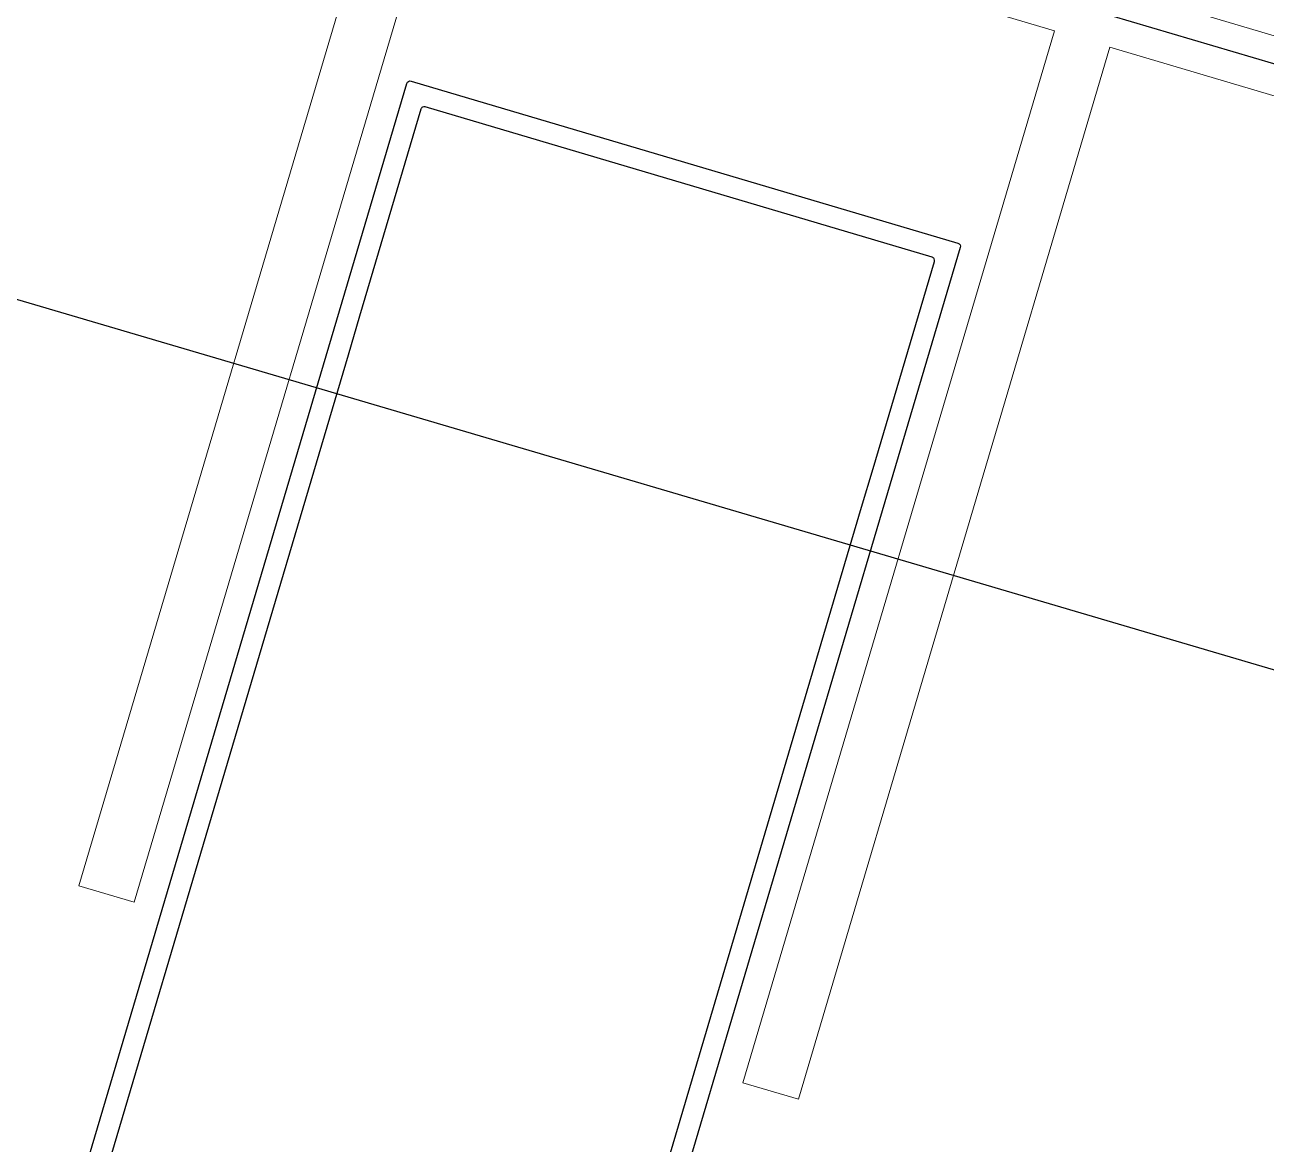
# Model space of a CAD drawing. Header units: millimetres. Extents: x 62878 to 70819, y -67946 to -61850.
# Drawn here: x 67049.31 to 67060.07, y -67021.37 to -67011.67 of the extents above; entities that cross this region are included whole.
import ezdxf

# ---------------------------------------------------------------- set-up
doc = ezdxf.new("R2010")
doc.units = ezdxf.units.MM
doc.layers.add('Dog_dos_yeni', color=63, linetype='Continuous', lineweight=5)
doc.layers.add('DOGRAMA', color=171, linetype='Continuous', lineweight=0)
doc.layers.add('ÇATI K', color=254, linetype='Continuous')

msp = doc.modelspace()

# ---------------------------------------------------------------- linework, layer by layer
at = {"layer": 'Dog_dos_yeni'}
msp.add_lwpolyline([(67047.58847656389, -67008.0522706704), (67063.88832425672, -67012.88082792815), (67063.74630786775, -67013.36023521307), (67058.71253137352, -67011.86906311884), (67056.01421996491, -67020.9778015358), (67055.53481268047, -67020.83578514542), (67058.23312408812, -67011.72704672892), (67052.95964395264, -67010.1648664397), (67050.26133254403, -67019.27360485644), (67049.78192525957, -67019.13158846652), (67052.48023666727, -67010.02285005002), (67047.44646017399, -67008.53167795556), (67047.58847656389, -67008.0522706704)], close=True, dxfattribs=at)
at = {"layer": 'DOGRAMA', "lineweight": -2}
msp.add_lwpolyline([(66522.14423307081, -66852.65293908927), (67506.15571104952, -67144.12828122707), (68892.83019807414, -62461.05740621478)], dxfattribs=at)
at = {"layer": 'DOGRAMA', "lineweight": -2, "ltscale": 0.5}
msp.add_lwpolyline([(67049.62905555239, -67022.28817378188), (67052.62276105242, -67012.18226821224, -0.4142135623729288), (67052.66004647303, -67012.16202475851), (67057.39659044925, -67013.56514669089, -0.4142135623729288), (67057.41683390256, -67013.60243211153), (67054.42312840343, -67023.70833768115, -0.4142135623732619)], format="xyb", dxfattribs=at)
msp.add_lwpolyline([(67056.5625686082, -67015.8524611794), (67056.66198008163, -67015.51687607997), (67057.19312137969, -67013.72389283354, 0.4142135623730953), (67057.17287792638, -67013.68660741314), (67052.78150719553, -67012.3857372816, 0.4142135623730951), (67052.7442217749, -67012.40598073533), (67052.21308047592, -67014.1989639813), (67052.11366900249, -67014.53454908123), (67049.972061843, -67021.76401093994, 0.4142135623730951), (67049.99230529624, -67021.80129636057), (67054.38367602805, -67023.10216649233, 0.4142135623722071), (67054.42096144869, -67023.0819230386)], format="xyb", close=True, dxfattribs=at)
at = {"layer": 'ÇATI K', "color": 0}
msp.add_line((67513.15928076589, -67150.79990219977), (66761.63928102894, -66929.27550256396), dxfattribs=at)

doc.saveas('drawing.dxf')
